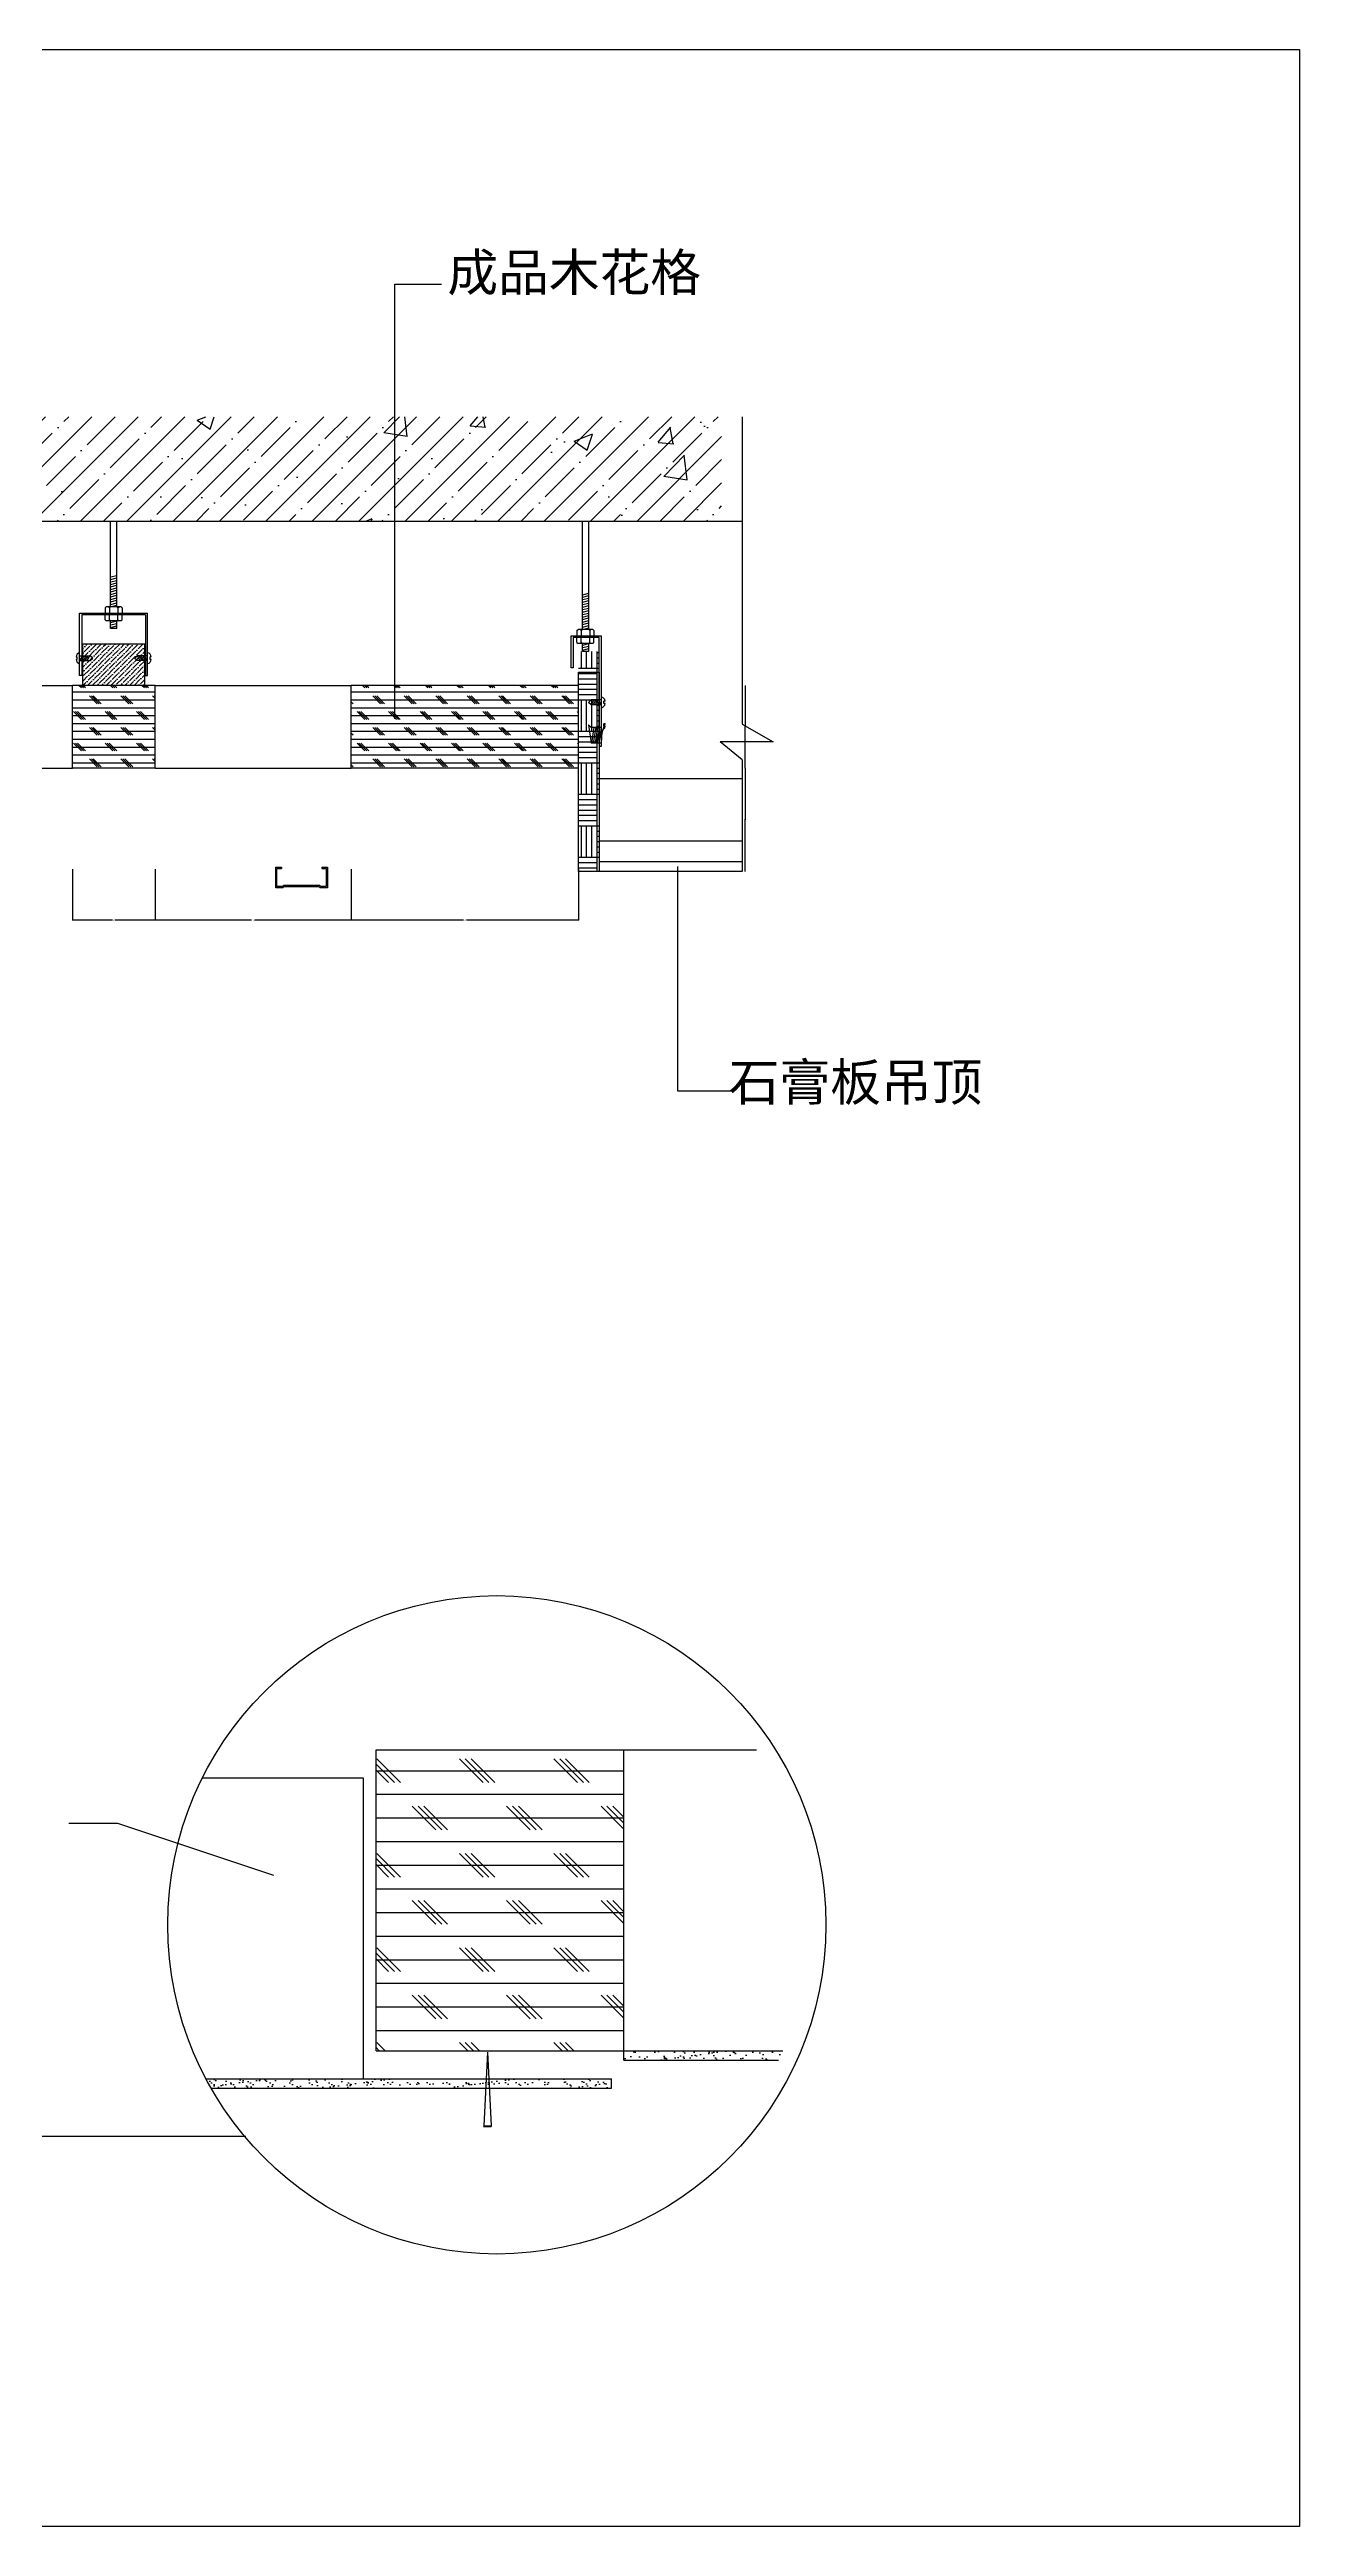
# Model space of a CAD drawing. Header units: metres. Extents: x 332573 to 353486, y 112186 to 122972.
# Drawn here: x 352276 to 353486, y 117866 to 120263 of the extents above; entities that cross this region are included whole.
import ezdxf

# ---------------------------------------------------------------- set-up
doc = ezdxf.new("R2010")
doc.units = ezdxf.units.M
for name, color, linetype in [('10', 8, 'Continuous'), ('11', 3, 'Continuous'), ('2', 8, 'Continuous'), ('20', 1, 'Continuous'), ('21', 253, 'Continuous'), ('4', 3, 'Continuous'), ('8', 7, 'Continuous'), ('FRAME', 5, 'Continuous')]:
    doc.layers.add(name, color=color, linetype=linetype)
doc.dimstyles.get("Standard").update_dxf_attribs({"dimtxt": 2.5, "dimasz": 2.5, "dimexe": 1.25, "dimexo": 0.625, "dimtad": 1, "dimcen": 2.5, "dimazin": 3, "dimtfac": 1, "dimtmove": 0, "dimatfit": 3})

# ---------------------------------------------------------------- blocks, each defined once
blk = doc.blocks.new('VVVVVVV')
at = {"layer": '21'}
for p, q in [((433663.69, -46423.62), (433663.69, -46449.62)), ((433670.84, -46423.62), (433663.69, -46423.62)), ((433665.25, -46425.18), (433665.25, -46448.06)), ((433670.84, -46425.18), (433665.25, -46425.18)), ((433670.84, -46423.62), (433670.84, -46425.18)), ((433721.54, -46423.62), (433721.54, -46425.18)), ((433728.69, -46423.62), (433721.54, -46423.62)), ((433727.13, -46425.18), (433721.54, -46425.18)), ((433727.13, -46448.06), (433727.13, -46425.18)), ((433728.69, -46449.62), (433728.69, -46423.62)), ((433663.69, -46449.62), (433672.84, -46449.62)), ((433665.25, -46448.06), (433672.16, -46448.06)), ((433672.16, -46448.06), (433673.37, -46446.76)), ((433672.84, -46449.62), (433674.05, -46448.32)), ((433673.37, -46446.76), (433719.01, -46446.76)), ((433674.05, -46448.32), (433718.33, -46448.32)), ((433719.54, -46449.62), (433718.33, -46448.32)), ((433720.22, -46448.06), (433719.01, -46446.76)), ((433719.54, -46449.62), (433728.69, -46449.62)), ((433720.22, -46448.06), (433727.13, -46448.06))]:
    blk.add_line(p, q, dxfattribs=at)
blk = doc.blocks.new('_CLOSEDFILLED')
at = {"color": 0, "linetype": 'BYBLOCK'}
blk.add_solid([(-1, 0.2), (0, 0), (-1, -0.2)], dxfattribs=at)
blk = doc.blocks.new('*D2')
for p, q in [((352949.18, 119647.99), (352949.18, 119607.93)), ((352948.93, 119607.93), (352948.68, 119607.93)), ((352949.18, 119567.87), (352949.18, 119607.93)), ((352949.18, 119607.93), (352949.18, 119607.93)), ((352949.43, 119607.93), (352949.68, 119607.93))]:
    blk.add_line(p, q)
at = {"layer": 'Defpoints'}
for p in [(352949.18, 119647.99), (352949.18, 119607.93), (352949.18, 119567.87)]:
    blk.add_point(p, dxfattribs=at)
at = {"layer": '8', "xscale": 0.25, "yscale": 0.25}
blk.add_blockref('_CLOSEDFILLED', (352949.18, 119607.93), dxfattribs=at)
at = {"layer": '8', "xscale": 0.25, "yscale": 0.25, "rotation": 180}
blk.add_blockref('_CLOSEDFILLED', (352949.18, 119607.93), dxfattribs=at)
at = {"layer": '8', "insert": (352949.18, 119609.055), "char_height": 1, "attachment_point": 5}
blk.add_mtext('0', dxfattribs=at)
blk = doc.blocks.new('*D3')
for p, q in [((352298.06, 119469.99), (352298.06, 119420.79)), ((352378.06, 119469.99), (352378.06, 119420.79)), ((352337.06, 119420.79), (352297.81, 119420.79)), ((352378.31, 119420.79), (352339.06, 119420.79))]:
    blk.add_line(p, q)
at = {"layer": 'Defpoints'}
for p in [(352298.06, 119469.99), (352378.06, 119469.99), (352378.06, 119420.79)]:
    blk.add_point(p, dxfattribs=at)
at = {"layer": '8', "xscale": 0.25, "yscale": 0.25}
blk.add_blockref('_CLOSEDFILLED', (352298.06, 119420.79), dxfattribs=at)
at = {"layer": '8', "xscale": 0.25, "yscale": 0.25, "rotation": 180}
blk.add_blockref('_CLOSEDFILLED', (352378.06, 119420.79), dxfattribs=at)
at = {"layer": '8', "insert": (352338.06, 119420.79), "char_height": 1, "attachment_point": 5}
blk.add_mtext('80', dxfattribs=at)
blk = doc.blocks.new('*D4')
for p, q in [((352378.06, 119469.99), (352378.06, 119420.79)), ((352568.06, 119469.99), (352568.06, 119420.79)), ((352471.56, 119420.79), (352377.81, 119420.79)), ((352568.31, 119420.79), (352474.56, 119420.79))]:
    blk.add_line(p, q)
at = {"layer": 'Defpoints'}
for p in [(352378.06, 119469.99), (352568.06, 119469.99), (352568.06, 119420.79)]:
    blk.add_point(p, dxfattribs=at)
at = {"layer": '8', "xscale": 0.25, "yscale": 0.25}
blk.add_blockref('_CLOSEDFILLED', (352378.06, 119420.79), dxfattribs=at)
at = {"layer": '8', "xscale": 0.25, "yscale": 0.25, "rotation": 180}
blk.add_blockref('_CLOSEDFILLED', (352568.06, 119420.79), dxfattribs=at)
at = {"layer": '8', "insert": (352473.06, 119420.79), "char_height": 1, "attachment_point": 5}
blk.add_mtext('190', dxfattribs=at)
blk = doc.blocks.new('*D5')
for p, q in [((352568.06, 119469.99), (352568.06, 119420.79)), ((352788.06, 119469.99), (352788.06, 119420.79)), ((352676.56, 119420.79), (352567.81, 119420.79)), ((352788.31, 119420.79), (352679.56, 119420.79))]:
    blk.add_line(p, q)
at = {"layer": 'Defpoints'}
for p in [(352568.06, 119469.99), (352788.06, 119469.99), (352788.06, 119420.79)]:
    blk.add_point(p, dxfattribs=at)
at = {"layer": '8', "xscale": 0.25, "yscale": 0.25}
blk.add_blockref('_CLOSEDFILLED', (352568.06, 119420.79), dxfattribs=at)
at = {"layer": '8', "xscale": 0.25, "yscale": 0.25, "rotation": 180}
blk.add_blockref('_CLOSEDFILLED', (352788.06, 119420.79), dxfattribs=at)
at = {"layer": '8', "insert": (352678.06, 119420.79), "char_height": 1, "attachment_point": 5}
blk.add_mtext('220', dxfattribs=at)
blk = doc.blocks.new('*D9')
for p, q in [((352949.18, 119567.87), (352949.18, 119517.87)), ((352948.93, 119517.87), (352948.68, 119517.87)), ((352949.18, 119467.87), (352949.18, 119517.87)), ((352949.18, 119517.87), (352949.18, 119517.87)), ((352949.43, 119517.87), (352949.68, 119517.87))]:
    blk.add_line(p, q)
at = {"layer": 'Defpoints'}
for p in [(352949.18, 119567.87), (352949.18, 119517.87), (352949.18, 119467.87)]:
    blk.add_point(p, dxfattribs=at)
at = {"layer": '8', "xscale": 0.25, "yscale": 0.25}
blk.add_blockref('_CLOSEDFILLED', (352949.18, 119517.87), dxfattribs=at)
at = {"layer": '8', "xscale": 0.25, "yscale": 0.25, "rotation": 180}
blk.add_blockref('_CLOSEDFILLED', (352949.18, 119517.87), dxfattribs=at)
at = {"layer": '8', "insert": (352949.18, 119518.995), "char_height": 1, "attachment_point": 5}
blk.add_mtext('0', dxfattribs=at)

msp = doc.modelspace()

# ---------------------------------------------------------------- hatches: boundary and pattern name
at = {"layer": '10'}
h = msp.add_hatch(dxfattribs=at)
h.set_pattern_fill('ANSI35', scale=5)
h.paths.add_polyline_path([(351980.09, 119907.96), (352926.57, 119907.96), (352926.57, 119806.97), (351980.09, 119806.97)])
h = msp.add_hatch(dxfattribs=at)
h.set_pattern_fill('AR-CONC')
h.paths.add_polyline_path([(351980.09, 119907.96), (352926.57, 119907.96), (352926.57, 119806.97), (351980.09, 119806.97)])
h = msp.add_hatch(dxfattribs=at)
h.set_pattern_fill('ANSI36')
h.paths.add_polyline_path([(352308.06, 119687.87), (352308.06, 119647.87), (352368.06, 119647.87), (352368.06, 119687.87)])
h = msp.add_hatch(dxfattribs=at)
h.set_pattern_fill('AR-PARQ1', scale=0.1)
h.paths.add_polyline_path([(352808.06, 119467.87), (352788.06, 119467.87), (352788.06, 119577.37), (352788.06, 119680.59), (352808.06, 119680.59)])
h = msp.add_hatch(dxfattribs=at)
h.set_pattern_fill('CORK', scale=2)
h.paths.add_polyline_path([(352298.06, 119567.87), (352378.06, 119567.87), (352378.06, 119647.87), (352298.06, 119647.87)])
h = msp.add_hatch(dxfattribs=at)
h.set_pattern_fill('CORK', scale=2)
h.paths.add_polyline_path([(352788.06, 119567.87), (352788.06, 119647.87), (352568.06, 119647.87), (352568.06, 119567.87)])
h = msp.add_hatch(dxfattribs=at)
h.set_pattern_fill('CORK', scale=6)
h.paths.add_polyline_path([(352831.99, 118617.76), (352591.99, 118617.76), (352591.99, 118326.76), (352831.99, 118326.76)])
at = {"layer": '8'}
h = msp.add_hatch(dxfattribs=at)
h.set_pattern_fill('AR-SAND', scale=0.24)
h.paths.add_polyline_path([(352985.68, 118326.76), (352831.99, 118326.76), (352831.99, 118317.76), (352981.68, 118317.76, 0.01)])
h = msp.add_hatch(dxfattribs=at)
h.set_pattern_fill('AR-SAND', scale=0.24)
h.paths.add_polyline_path([(352819.88, 118299.41), (352427.35, 118299.41, 0.01), (352432.46, 118290.41), (352819.88, 118290.41)])

# ---------------------------------------------------------------- linework, layer by layer
at = {"layer": '10'}
for p, q in [((352334.94, 119723.96), (352334.94, 119806.97)), ((352341.18, 119723.96), (352341.18, 119806.97)), ((352791.75, 119702), (352791.75, 119806.97)), ((352797.98, 119702), (352797.98, 119806.97)), ((352334.94, 119752.88), (352341.18, 119754.42)), ((352334.94, 119750.47), (352341.18, 119752.01)), ((352334.94, 119748.06), (352341.18, 119749.6)), ((352334.94, 119745.65), (352341.18, 119747.19)), ((352329.71, 119722.94), (352330.73, 119723.96)), ((352345.14, 119723.96), (352330.73, 119723.96)), ((352332.89, 119723.96), (352333.92, 119722.94)), ((352333.94, 119722.94), (352334.97, 119723.96)), ((352334.94, 119743.24), (352341.18, 119744.78)), ((352334.94, 119740.83), (352341.18, 119742.37)), ((352334.94, 119740.83), (352341.18, 119742.37)), ((352334.94, 119738.42), (352341.18, 119739.96)), ((352334.94, 119738.42), (352341.18, 119739.96)), ((352334.94, 119736.01), (352341.18, 119737.55)), ((352334.94, 119736.01), (352341.18, 119737.55)), ((352334.94, 119733.6), (352341.18, 119735.14)), ((352334.94, 119731.19), (352341.18, 119732.73)), ((352334.94, 119728.78), (352341.18, 119730.32)), ((352334.94, 119726.37), (352341.18, 119727.91)), ((352334.94, 119723.96), (352341.18, 119725.5)), ((352341.13, 119723.96), (352342.16, 119722.94)), ((352342.18, 119722.94), (352343.21, 119723.96)), ((352345.14, 119723.96), (352346.16, 119722.94)), ((352791.72, 119735.74), (352797.96, 119737.27)), ((352791.72, 119733.33), (352797.96, 119734.86)), ((352791.72, 119730.92), (352797.96, 119732.45)), ((352791.72, 119728.51), (352797.96, 119730.04)), ((352791.72, 119726.1), (352797.96, 119727.63)), ((352791.72, 119723.69), (352797.96, 119725.22)), ((352305.04, 119717.98), (352334.94, 119717.98)), ((352305.04, 119657.47), (352305.04, 119717.98)), ((352368.83, 119716.35), (352307.08, 119716.35)), ((352307.08, 119716.35), (352307.08, 119657.47)), ((352329.71, 119722.94), (352329.71, 119717.98)), ((352329.71, 119711.39), (352329.71, 119716.35)), ((352329.71, 119711.39), (352330.73, 119710.37)), ((352345.14, 119710.37), (352330.73, 119710.37)), ((352332.89, 119710.37), (352333.92, 119711.39)), ((352333.92, 119722.94), (352333.92, 119717.98)), ((352333.92, 119717.98), (352370.86, 119717.98)), ((352333.92, 119711.39), (352333.92, 119716.35)), ((352333.94, 119711.39), (352334.97, 119710.37)), ((352334.94, 119708.88), (352341.18, 119710.41)), ((352334.94, 119702.86), (352334.94, 119710.39)), ((352334.94, 119706.47), (352341.18, 119708)), ((352334.94, 119704.06), (352341.18, 119705.59)), ((352341.18, 119702.86), (352334.94, 119702.86)), ((352341.13, 119710.37), (352342.16, 119711.39)), ((352341.18, 119702.86), (352341.18, 119710.41)), ((352342.16, 119722.94), (352342.16, 119717.98)), ((352342.16, 119711.39), (352342.16, 119716.35)), ((352342.18, 119711.39), (352343.21, 119710.37)), ((352345.14, 119710.37), (352346.16, 119711.39)), ((352346.16, 119722.94), (352346.16, 119717.98)), ((352346.16, 119711.39), (352346.16, 119716.35)), ((352368.83, 119716.35), (352368.83, 119657.47)), ((352370.86, 119657.47), (352370.86, 119717.98)), ((352786.51, 119700.97), (352787.54, 119702)), ((352786.51, 119700.97), (352786.51, 119696.02)), ((352801.94, 119702), (352787.54, 119702)), ((352789.7, 119702), (352790.72, 119700.97)), ((352790.72, 119700.97), (352790.72, 119696.02)), ((352790.75, 119700.97), (352791.77, 119702)), ((352791.72, 119721.28), (352797.96, 119722.81)), ((352791.72, 119718.87), (352797.96, 119720.4)), ((352791.75, 119718.87), (352797.98, 119720.4)), ((352791.75, 119716.46), (352797.98, 119717.99)), ((352791.75, 119714.05), (352797.98, 119715.58)), ((352791.75, 119711.64), (352797.98, 119713.17)), ((352791.75, 119709.23), (352797.98, 119710.76)), ((352791.75, 119706.82), (352797.98, 119708.35)), ((352791.75, 119704.41), (352797.98, 119705.94)), ((352791.75, 119702), (352797.98, 119703.53)), ((352797.94, 119702), (352798.96, 119700.97)), ((352798.96, 119700.97), (352798.96, 119696.02)), ((352798.99, 119700.97), (352800.01, 119702)), ((352801.94, 119702), (352802.97, 119700.97)), ((352802.97, 119700.97), (352802.97, 119696.02)), ((352301.69, 119675.46), (352302.83, 119675.46)), ((352302.83, 119673.07), (352302.83, 119675.46)), ((352305.26, 119671.92), (352307.8, 119676.6)), ((352305.26, 119676.6), (352315.24, 119676.6)), ((352307.03, 119671.92), (352309.58, 119676.6)), ((352308.06, 119647.87), (352308.06, 119687.87)), ((352368.06, 119687.87), (352308.06, 119687.87)), ((352308.81, 119671.92), (352311.36, 119676.6)), ((352310.59, 119671.92), (352313.13, 119676.6)), ((352312.36, 119671.92), (352314.91, 119676.6)), ((352317.77, 119674.26), (352315.24, 119676.6)), ((352358.35, 119674.26), (352360.88, 119676.6)), ((352370.86, 119676.6), (352360.88, 119676.6)), ((352363.76, 119671.92), (352361.21, 119676.6)), ((352365.53, 119671.92), (352362.99, 119676.6)), ((352367.31, 119671.92), (352364.76, 119676.6)), ((352369.09, 119671.92), (352366.54, 119676.6)), ((352368.06, 119647.87), (352368.06, 119687.87)), ((352370.86, 119671.92), (352368.32, 119676.6)), ((352373.29, 119673.07), (352373.29, 119675.46)), ((352374.43, 119675.46), (352373.29, 119675.46)), ((352780.83, 119664.94), (352780.83, 119696.02)), ((352780.83, 119696.02), (352791.75, 119696.02)), ((352808.06, 119694.38), (352782.86, 119694.38)), ((352782.86, 119694.38), (352782.86, 119664.94)), ((352786.51, 119689.43), (352786.51, 119694.38)), ((352786.51, 119689.43), (352787.54, 119688.4)), ((352801.94, 119688.4), (352787.54, 119688.4)), ((352789.7, 119688.4), (352790.72, 119689.43)), ((352790.72, 119696.02), (352810.09, 119696.02)), ((352790.72, 119689.43), (352790.72, 119694.38)), ((352790.75, 119689.43), (352791.77, 119688.4)), ((352791.75, 119686.91), (352797.98, 119688.45)), ((352791.75, 119680.9), (352791.75, 119688.43)), ((352791.75, 119684.5), (352797.98, 119686.04)), ((352791.75, 119682.09), (352797.98, 119683.63)), ((352797.98, 119680.9), (352791.75, 119680.9)), ((352797.94, 119688.4), (352798.96, 119689.43)), ((352797.98, 119680.9), (352797.98, 119688.45)), ((352798.96, 119689.43), (352798.96, 119694.38)), ((352798.99, 119689.43), (352800.01, 119688.4)), ((352801.94, 119688.4), (352802.97, 119689.43)), ((352802.97, 119689.43), (352802.97, 119694.38)), ((352808.06, 119633.87), (352808.06, 119694.38)), ((352810.09, 119696.02), (352810.09, 119588.92)), ((352301.66, 119673.07), (352302.83, 119673.07)), ((352305.26, 119671.92), (352315.24, 119671.92)), ((352315.24, 119671.92), (352317.77, 119674.26)), ((352360.88, 119671.92), (352358.35, 119674.26)), ((352370.86, 119671.92), (352360.88, 119671.92)), ((352374.46, 119673.07), (352373.29, 119673.07)), ((352797.58, 119631.53), (352800.11, 119633.87)), ((352800.11, 119629.19), (352797.58, 119631.53)), ((352810.09, 119633.87), (352800.11, 119633.87)), ((352810.09, 119629.19), (352800.11, 119629.19)), ((352802.99, 119629.19), (352800.44, 119633.87)), ((352804.76, 119629.19), (352802.22, 119633.87)), ((352806.54, 119629.19), (352803.99, 119633.87)), ((352808.31, 119629.19), (352805.77, 119633.87)), ((352810.09, 119629.19), (352807.54, 119633.87)), ((352812.52, 119630.33), (352812.52, 119632.73)), ((352813.66, 119632.73), (352812.52, 119632.73)), ((352813.69, 119630.33), (352812.52, 119630.33)), ((352797.58, 119609.63), (352800.11, 119591.97)), ((352800.11, 119607.29), (352797.58, 119609.63)), ((352810.09, 119607.29), (352800.11, 119607.29)), ((352802.99, 119607.29), (352800.44, 119591.97)), ((352804.76, 119607.29), (352802.22, 119591.97)), ((352806.54, 119607.29), (352803.99, 119591.97)), ((352808.31, 119607.29), (352805.77, 119591.97)), ((352810.09, 119607.29), (352807.54, 119591.97)), ((352812.52, 119608.43), (352812.52, 119610.83)), ((352813.66, 119610.83), (352812.52, 119610.83)), ((352813.69, 119608.43), (352812.52, 119608.43)), ((352810.09, 119591.97), (352800.11, 119591.97)), ((352810.09, 119588.92), (352808.06, 119588.92)), ((352946.57, 119557.37), (352808.06, 119557.37))]:
    msp.add_line(p, q, dxfattribs=at)
for centre, radius, start, end in [((352305.94, 119675.3), 4.28, 99.13, 177.89), ((352370.18, 119675.3), 4.28, 2.11, 80.87), ((352305.82, 119673.24), 4.16, 182.34, 262.26), ((352370.3, 119673.24), 4.16, 277.74, 357.66), ((352809.41, 119632.57), 4.28, 2.11, 80.87), ((352809.53, 119630.5), 4.16, 277.74, 357.66), ((352844.9, 119595.41), 34.81, 153.71, 180.85), ((352809.53, 119608.6), 4.16, 277.74, 357.66)]:
    msp.add_arc(centre, radius, start, end, dxfattribs=at)
at = {"layer": '11'}
for p, q in [((352788.06, 119660.59), (352808.06, 119660.59)), ((352788.06, 119467.87), (352788.06, 119660.59)), ((352808.06, 119660.59), (352808.06, 119467.87)), ((352108.06, 119647.87), (352298.06, 119647.87)), ((352298.06, 119567.87), (352298.06, 119647.87)), ((352378.06, 119647.87), (352298.06, 119647.87)), ((352378.06, 119567.87), (352378.06, 119647.87)), ((352378.06, 119647.87), (352568.06, 119647.87)), ((352568.06, 119567.87), (352568.06, 119647.87)), ((352788.06, 119647.87), (352568.06, 119647.87)), ((352108.06, 119567.87), (352298.06, 119567.87)), ((352378.06, 119567.87), (352298.06, 119567.87)), ((352378.06, 119567.87), (352568.06, 119567.87)), ((352788.06, 119567.87), (352568.06, 119567.87)), ((352591.99, 118617.76), (352960.27, 118617.76)), ((352591.99, 118326.76), (352591.99, 118617.76)), ((352831.99, 118317.76), (352831.99, 118617.76)), ((352579.88, 118590.41), (352423.62, 118590.41)), ((352579.88, 118299.41), (352579.88, 118590.41)), ((352591.99, 118326.76), (352985.68, 118326.76)), ((352831.99, 118317.76), (352981.68, 118317.76)), ((352427.35, 118299.41), (352819.88, 118299.41)), ((352432.46, 118290.41), (352819.88, 118290.41)), ((352819.88, 118290.41), (352819.88, 118299.41))]:
    msp.add_line(p, q, dxfattribs=at)
at = {"layer": '2'}
msp.add_line((351694.45, 118244.03), (352465.99, 118244.03), dxfattribs=at)
msp.add_circle((352708.95, 118448.57), 318.53, dxfattribs=at)
at = {"layer": '20'}
for p, q in [((352946.57, 119907.96), (352946.57, 119610.55)), ((351980.09, 119806.97), (352946.57, 119806.97)), ((352946.57, 119610.55), (352976.57, 119593.23)), ((352946.57, 119575.91), (352925.2, 119593.23)), ((352976.57, 119593.23), (352925.2, 119593.23)), ((352946.57, 119575.91), (352946.57, 119467.87)), ((352946.57, 119497.37), (352808.06, 119497.37))]:
    msp.add_line(p, q, dxfattribs=at)
at = {"layer": '21'}
for p, q in [((352307.08, 119657.47), (352305.04, 119657.47)), ((352368.83, 119657.47), (352370.86, 119657.47)), ((352782.86, 119664.94), (352780.83, 119664.94)), ((352808.06, 119591.97), (352808.06, 119629.19)), ((352808.06, 119607.29), (352808.06, 119588.92))]:
    msp.add_line(p, q, dxfattribs=at)
at = {"layer": '4'}
for p, q in [((352946.57, 119467.87), (352788.06, 119467.87)), ((352946.57, 119477.37), (352808.06, 119477.37))]:
    msp.add_line(p, q, dxfattribs=at)
at = {"layer": '8'}
for p, q in [((352610.08, 120036.27), (352655.25, 120036.27)), ((352610.08, 119615.44), (352610.08, 120036.27)), ((352883.71, 119472.55), (352883.71, 119255.48)), ((352883.71, 119255.48), (352936.52, 119255.48)), ((352342.04, 118546.54), (352294.73, 118546.54)), ((352493.23, 118496.18), (352342.04, 118546.54)), ((352699.88, 118325.31), (352696.37, 118254.08)), ((352699.88, 118325.31), (352703.39, 118254.08)), ((352696.35, 118254.08), (352696.17, 118253.53)), ((352696.17, 118253.53), (352703.6, 118253.53)), ((352696.35, 118254.08), (352703.45, 118254.08)), ((352703.42, 118254.08), (352703.6, 118253.53))]:
    msp.add_line(p, q, dxfattribs=at)
at = {"layer": 'FRAME'}
for points in [[(353485.89, 117866.39), (350469.69, 117866.39), (350469.69, 120263.25)], [(350469.69, 120263.25), (353485.89, 120263.25), (353485.89, 117866.39)]]:
    msp.add_lwpolyline(points, dxfattribs=at)

# ---------------------------------------------------------------- block references
at = {"layer": '10', "xscale": -0.77, "yscale": 0.77, "zscale": 0.77}
msp.add_blockref('VVVVVVV', (686465.98, 155218.29), dxfattribs=at)

# ---------------------------------------------------------------- texts
at = {"layer": '8', "char_height": 36, "attachment_point": 1}
for s, insert in [('{\\f宋体|b0|i0|c134|p2;成品木花格}', (352661.06, 120065.64)), ('{\\fSimSun|b0|i0|c134|p2;石膏板吊顶}', (352933.44, 119282.04))]:
    msp.add_mtext(s, dxfattribs=dict(at, insert=insert))

# ---------------------------------------------------------------- dimensions: what is measured, and where the dimension line sits
at = {"layer": '8'}
for base, p1, p2, picture, middle in [((352949.18, 119607.93), (352949.18, 119567.87), (352949.18, 119647.99), '*D2', (352949.18, 119609.055)), ((352949.18, 119517.87), (352949.18, 119467.87), (352949.18, 119567.87), '*D9', (352949.18, 119518.995)), ((352378.06, 119420.79), (352378.06, 119469.99), (352298.06, 119469.99), '*D3', (352338.06, 119420.79)), ((352568.06, 119420.79), (352568.06, 119469.99), (352378.06, 119469.99), '*D4', (352473.06, 119420.79)), ((352788.06, 119420.79), (352788.06, 119469.99), (352568.06, 119469.99), '*D5', (352678.06, 119420.79))]:
    dim = msp.add_linear_dim(base=base, p1=p1, p2=p2, dimstyle='Standard', dxfattribs=at)
    dim.commit()
    dim.dimension.update_dxf_attribs({"geometry": picture, "text_midpoint": middle})

doc.saveas('drawing.dxf')
